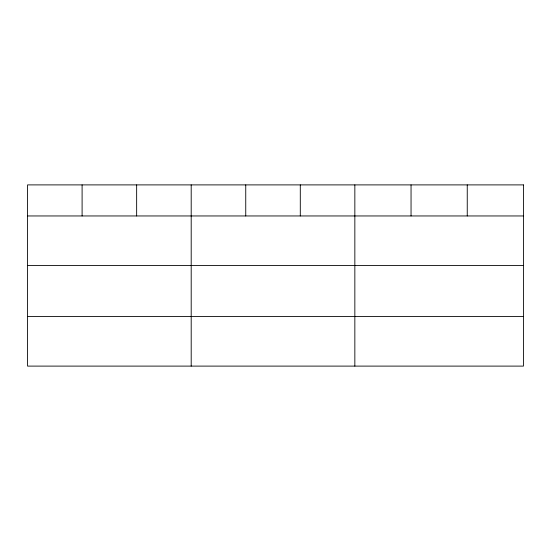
<?xml version="1.0" encoding="UTF-8"?>
<svg xmlns="http://www.w3.org/2000/svg" width="551" height="551" viewBox="0 0 551 551"><rect width="100%" height="100%" fill="white"/><g stroke="black" fill="none" stroke-linecap="round" stroke-linejoin="round"><path stroke-width="0.83" d="M27.55 215.958L523.45 215.958M27.55 265.506L523.45 265.506M27.55 316.556L523.45 316.556M467.248 184.895L467.248 215.958M411.046 184.895L411.046 215.958M354.844 184.895L354.844 366.105M300.295 184.895L300.295 215.958M245.746 184.895L245.746 215.958M191.197 184.895L191.197 366.105M136.648 184.895L136.648 215.958M82.099 184.895L82.099 215.958M523.45 184.895L27.55 184.895L27.55 366.105L523.45 366.105L523.45 184.895"/></g></svg>
